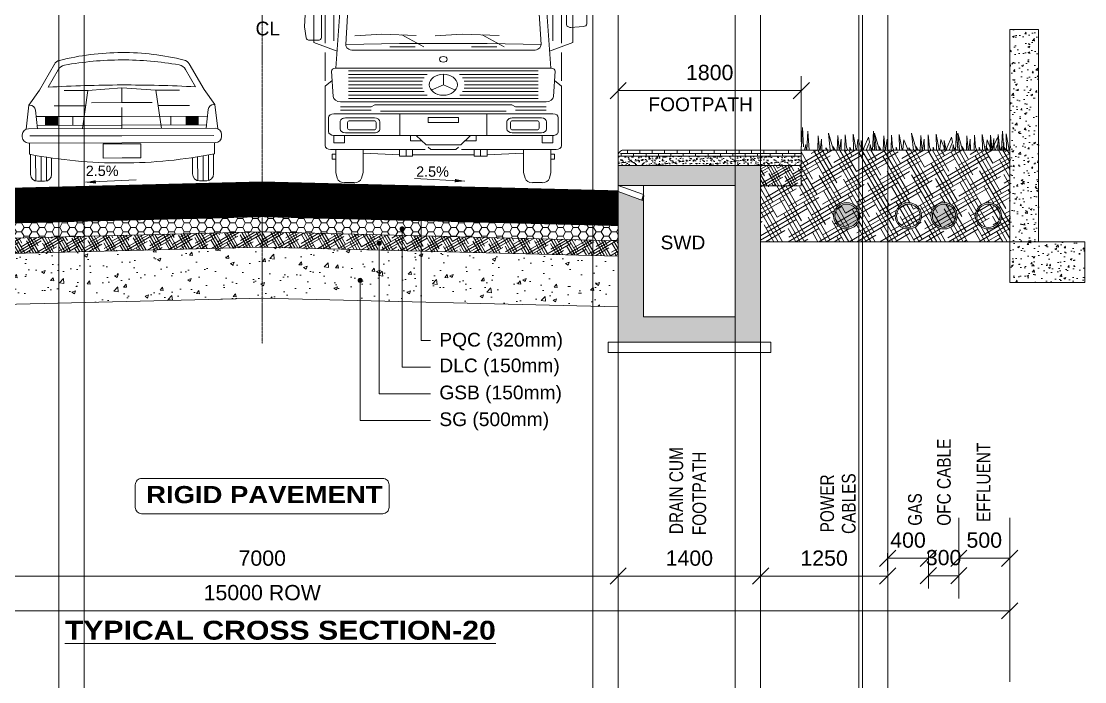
# Model space of a CAD drawing. Header units: inches. Extents: x 1863003 to 1881330, y 133141 to 515800.
# Drawn here: x 1870022 to 1880480, y 217072 to 223562 of the extents above; entities that cross this region are included whole.
import ezdxf

# ---------------------------------------------------------------- set-up
doc = ezdxf.new("R2010")
doc.units = ezdxf.units.IN
doc.header["$MEASUREMENT"] = 0
doc.linetypes.add('CENTERX2', pattern=[4, 2.5, -0.5, 0.5, -0.5])
doc.layers.get('0').update_dxf_attribs({"color": 4, "linetype": 'ELEC_LINE', "lineweight": 13})
doc.layers.get('Defpoints').update_dxf_attribs({"lineweight": 13})
for name, color, linetype, lineweight in [('DIM', 7, 'Continuous', 13), ('DIMEN', 7, 'Continuous', 13), ('HATCH', 252, 'Continuous', 13)]:
    doc.layers.add(name, color=color, linetype=linetype, lineweight=lineweight)
doc.styles.add('AB', font='ariblk.ttf')
doc.styles.add('ARIAL', font='arial.ttf')
doc.styles.get("Standard").update_dxf_attribs({"font": 'romans.shx'})
doc.linetypes.add('ELEC_LINE', pattern='A,12.7,-5.08,["EL",Standard,S=2.54,R=0,X=-2.54,Y=-1.27],-5.08', length=22.86)
doc.dimstyles.get("Standard").update_dxf_attribs({"dimtxt": 180, "dimasz": 160, "dimexe": 50, "dimexo": 50, "dimgap": 100, "dimtad": 1, "dimdec": 0, "dimzin": 0, "dimdsep": 46, "dimtxsty": 'ARIAL', "dimcen": 0.09, "dimclrd": 256, "dimclre": 256, "dimclrt": 256, "dimadec": 0, "dimazin": 0, "dimtm": 1e-09, "dimtfac": 1, "dimtdec": 0, "dimtofl": 0, "dimtmove": 0, "dimatfit": 3, "dimfxl": 0, "dimtolj": 1, "dimtzin": 0, "dimlwd": 9, "dimlwe": -1, "dimarcsym": 0})
pattern_1 = [(50, (0, -290283.98), (358.63009, -31.376067), [37.5, -412.5]), (355, (0, -290283.98), (-69.37567, 376.09607), [30, -330]), (100.451444, (29.9, -290286.6), (289.254423, 344.719995), [31.870096, -350.571056]), (46.1842, (0, -290183.98), (533.62067, -82.75964), [56.25, -618.75]), (96.635635, (44.47, -290190.9), (467.33097, 487.0593), [47.80517, -525.85688]), (351.184164, (0, -290184), (467.33097, 487.0593), [45, -495]), (21, (50, -290208.98), (298.453526, -201.309445), [37.5, -412.5]), (326, (50, -290208.98), (121.657666, 362.57502), [30, -330]), (71.451445, (74.87, -290225.75), (420.11119, 161.265576), [31.870095, -350.571056]), (37.5, (0, -290283.98), (6.079928, 166.446927), [0, -326, 0, -335, 0, -331.25]), (7.5, (0, -290283.98), (131.534769, 197.205856), [0, -191, 0, -318.5, 0, -126.25]), (327.5, (-111.5, -290283.98), (266.911218, -11.277436), [0, -125, 0, -390, 0, -517.5]), (317.5, (-161.5, -290283.98), (291.593085, 50.05249), [0, -162.5, 0, -259, 0, -367.5])]
pattern_2 = [(30, (0, -290283.978), (74.10254038, 71.6506351), [400, -200]), (120, (0, -290283.978), (28.3493649, -99.10254038), [400, -200])]
pattern_3 = [(0, (0, -290283.978), (75, 43.3012702), [50, -100]), (120, (0, -290283.978), (-75, 43.3012702), [50, -100]), (60, (0, -290283.978), (2e-14, 86.6025404), [-100, 50])]
pattern_4 = [(45, (0, -290283.9777), (-0.8838834765, 0.8838834765), [])]

# ---------------------------------------------------------------- blocks, each defined once
blk = doc.blocks.new('ca')
at = {"color": 8}
for p, q in [((-28.87, 25.62), (-23.64, 34.63)), ((28.87, 25.62), (23.64, 34.63)), ((-25.85, 26.63), (-22.36, 32.7)), ((25.85, 26.63), (22.36, 32.7)), ((0, 26.33), (-11.87, 25.46)), ((0, 26.33), (11.87, 25.46)), ((0, 21.14), (0, 26.33)), ((-32.64, 20.39), (-28.87, 25.62)), ((-11.87, 25.46), (-20.19, 25.46)), ((-11.87, 25.46), (-13.81, 12.06)), ((11.87, 25.46), (13.81, 12.06)), ((11.87, 25.46), (20.19, 25.46)), ((32.64, 20.39), (28.87, 25.62)), ((-33.58, 11.92), (-32.64, 20.39)), ((-32.64, 20.39), (-32.28, 20.39)), ((-12.64, 20.11), (-23.75, 20.11)), ((0, 21.14), (-10.62, 21.14)), ((0, 21.14), (10.62, 21.14)), ((0, 19.41), (0, 12.06)), ((12.64, 20.11), (23.75, 20.11)), ((32.64, 20.39), (32.28, 20.39)), ((33.58, 11.92), (32.64, 20.39)), ((-30.3, 18.62), (-29.57, 12.06)), ((-30.05, 16.33), (0, 16.33)), ((-26.76, 13.26), (-26.76, 16.33)), ((-22.56, 13.26), (-22.56, 16.33)), ((-17.19, 13.26), (-17.19, 16.33)), ((30.05, 16.33), (0, 16.33)), ((17.19, 13.26), (17.19, 16.33)), ((22.56, 13.26), (22.56, 16.33)), ((26.76, 13.26), (26.76, 16.33)), ((30.3, 18.62), (29.57, 12.06)), ((-32.79, 12.06), (0, 12.06)), ((-29.71, 13.26), (0, 13.26)), ((29.71, 13.26), (0, 13.26)), ((32.79, 12.06), (0, 12.06)), ((-34.95, 9.21), (-34.95, 9.91)), ((-32.26, 9.56), (0, 9.56)), ((32.26, 9.56), (0, 9.56)), ((34.95, 9.21), (34.95, 9.91)), ((-32.79, 7.05), (0, 7.05)), ((-32.41, 7.05), (-32.41, 3.13)), ((-6.6, 1.76), (-6.6, 6.69)), ((-6.6, 6.69), (0, 6.69)), ((32.79, 7.05), (0, 7.05)), ((6.6, 6.69), (0, 6.69)), ((6.6, 1.76), (6.6, 6.69)), ((32.41, 7.05), (32.41, 3.13)), ((-32.09, -3.91), (-32.09, 3.06)), ((-30.28, -6.26), (-30.28, 2.73)), ((-28.4, -6.35), (-28.4, 2.4)), ((-26.52, -6.26), (-26.52, 2.09)), ((-24.71, 1.81), (-24.71, -3.91)), ((0, 1.76), (-6.6, 1.76)), ((0, 1.76), (6.6, 1.76)), ((24.71, 1.81), (24.71, -3.91)), ((26.52, -6.26), (26.52, 2.09)), ((28.4, -6.35), (28.4, 2.4)), ((30.28, -6.26), (30.28, 2.73)), ((32.09, -3.91), (32.09, 3.06)), ((-27.15, -6.35), (-29.66, -6.35)), ((27.15, -6.35), (29.66, -6.35))]:
    blk.add_line(p, q, dxfattribs=at)
for centre, radius, start, end in [((0, -51.16), 89.85, 90, 104.0557), ((0, -51.16), 89.85, 75.9443, 90), ((-21.11, 33.15), 2.93, 104.0557, 149.858), ((-19.5, 31.06), 3.3, 100.1965, 150.1888), ((0, -77.34), 113.45, 90, 100.1965), ((0, -77.34), 113.45, 79.8035, 90), ((19.5, 31.06), 3.3, 29.8112, 79.8035), ((21.11, 33.15), 2.93, 30.142, 75.9443), ((0, -444.78), 472.11, 90, 93.1382), ((0, -444.78), 472.11, 86.8618, 90), ((-32.28, 18.4), 1.99, 6.3627, 90), ((32.28, 18.4), 1.99, 90, 173.6373), ((-32.79, 9.91), 2.16, 90, 180), ((32.79, 9.91), 2.16, 0, 90), ((-32.79, 9.21), 2.16, 180, 270), ((32.79, 9.21), 2.16, 270, 0), ((0, 169.59), 169.59, 258.9833, 270), ((0, 169.59), 169.59, 270, 281.0167), ((-29.66, -3.91), 2.44, 180, 270), ((-27.15, -3.91), 2.44, 270, 0), ((27.15, -3.91), 2.44, 180, 270), ((29.66, -3.91), 2.44, 270, 0)]:
    blk.add_arc(centre, radius, start, end, dxfattribs=at)
for points in [[(-22.56, 13.26), (-22.56, 16.33), (-26.76, 13.26), (-26.76, 16.33)], [(22.56, 13.26), (22.56, 16.33), (26.76, 13.26), (26.76, 16.33)]]:
    blk.add_solid(points, dxfattribs=at)
blk = doc.blocks.new('_Oblique')
at = {"color": 0, "linetype": 'ByBlock', "lineweight": -2}
blk.add_line((-0.5, -0.5), (0.5, 0.5), dxfattribs=at)
blk = doc.blocks.new('*D215')
at = {"layer": 'Defpoints', "color": 0, "ltscale": 0.02}
for p in [(1878942, 218114), (1878942, 217937), (1879242, 217937)]:
    blk.add_point(p, dxfattribs=at)
at = {"layer": 'DIMEN', "ltscale": 0.02}
for p, q in [((1878942, 217987), (1878942, 218164)), ((1879242, 217987), (1879242, 218164))]:
    blk.add_line(p, q, dxfattribs=at)
at = {"layer": 'DIMEN', "lineweight": 9, "ltscale": 0.02}
blk.add_line((1879242, 218114), (1878942, 218114), dxfattribs=at)
at = {"layer": 'DIMEN', "lineweight": 9, "ltscale": 0.02, "xscale": 160, "yscale": 160, "zscale": 160, "rotation": 180}
blk.add_blockref('_Oblique', (1878942, 218114), dxfattribs=at)
at = {"layer": 'DIMEN', "lineweight": 9, "ltscale": 0.02, "xscale": 160, "yscale": 160, "zscale": 160}
blk.add_blockref('_Oblique', (1879242, 218114), dxfattribs=at)
at = {"layer": 'DIMEN', "ltscale": 0.02, "insert": (1879092, 218291), "char_height": 150, "attachment_point": 5, "style": 'ARIAL'}
blk.add_mtext('\\A1;300', dxfattribs=at)
blk = doc.blocks.new('*D216')
at = {"layer": 'Defpoints', "color": 0, "ltscale": 0.02}
for p in [(1875892, 218110), (1875892, 218110), (1877292, 218110)]:
    blk.add_point(p, dxfattribs=at)
at = {"layer": 'DIMEN', "lineweight": 9, "ltscale": 0.02}
blk.add_line((1877292, 218110), (1875892, 218110), dxfattribs=at)
at = {"layer": 'DIMEN', "lineweight": 9, "ltscale": 0.02, "xscale": 160, "yscale": 160, "zscale": 160, "rotation": 180}
blk.add_blockref('_Oblique', (1875892, 218110), dxfattribs=at)
at = {"layer": 'DIMEN', "lineweight": 9, "ltscale": 0.02, "xscale": 160, "yscale": 160, "zscale": 160}
blk.add_blockref('_Oblique', (1877292, 218110), dxfattribs=at)
at = {"layer": 'DIMEN', "ltscale": 0.02, "insert": (1876592, 218286), "char_height": 150, "attachment_point": 5, "style": 'ARIAL'}
blk.add_mtext('\\A1;1400', dxfattribs=at)
blk = doc.blocks.new('*D217')
at = {"layer": 'Defpoints', "color": 0, "ltscale": 0.02}
for p in [(1868892, 218110), (1868892, 218110), (1875892, 218110)]:
    blk.add_point(p, dxfattribs=at)
at = {"layer": 'DIMEN', "lineweight": 9, "ltscale": 0.02}
blk.add_line((1875892, 218110), (1868892, 218110), dxfattribs=at)
at = {"layer": 'DIMEN', "lineweight": 9, "ltscale": 0.02, "xscale": 160, "yscale": 160, "zscale": 160, "rotation": 180}
blk.add_blockref('_Oblique', (1868892, 218110), dxfattribs=at)
at = {"layer": 'DIMEN', "lineweight": 9, "ltscale": 0.02, "xscale": 160, "yscale": 160, "zscale": 160}
blk.add_blockref('_Oblique', (1875892, 218110), dxfattribs=at)
at = {"layer": 'DIMEN', "ltscale": 0.02, "insert": (1872392, 218286), "char_height": 150, "attachment_point": 5, "style": 'ARIAL'}
blk.add_mtext('\\A1;7000', dxfattribs=at)
blk = doc.blocks.new('*D219')
at = {"layer": 'Defpoints', "color": 0, "ltscale": 0.02}
for p in [(1879742, 217769), (1864742, 217592), (1879742, 217592)]:
    blk.add_point(p, dxfattribs=at)
at = {"layer": 'DIMEN', "ltscale": 0.02}
for p, q in [((1864742, 217642), (1864742, 217819)), ((1879742, 217642), (1879742, 217819))]:
    blk.add_line(p, q, dxfattribs=at)
at = {"layer": 'DIMEN', "lineweight": 9, "ltscale": 0.02}
blk.add_line((1864742, 217769), (1879742, 217769), dxfattribs=at)
at = {"layer": 'DIMEN', "lineweight": 9, "ltscale": 0.02, "xscale": 160, "yscale": 160, "zscale": 160, "rotation": 180}
blk.add_blockref('_Oblique', (1864742, 217769), dxfattribs=at)
at = {"layer": 'DIMEN', "lineweight": 9, "ltscale": 0.02, "xscale": 160, "yscale": 160, "zscale": 160}
blk.add_blockref('_Oblique', (1879742, 217769), dxfattribs=at)
at = {"layer": 'DIMEN', "ltscale": 0.02, "insert": (1872392, 217947), "char_height": 150, "attachment_point": 5, "style": 'ARIAL'}
blk.add_mtext('\\A1;15000 ROW', dxfattribs=at)
blk = doc.blocks.new('A$C9c4fc737')
at = {"color": 8, "linetype": 'Continuous'}
for p, q in [((10.81, 147.25), (134.61, 147.25)), ((10.81, 147.25), (10.81, 101.32)), ((134.61, 147.25), (134.61, 101.32)), ((10.81, 144.51), (134.61, 144.51)), ((15.3, 144.51), (15.3, 101.32)), ((130.12, 144.51), (130.12, 101.32)), ((49.37, 111.54), (50.8, 113.23)), ((96.05, 111.54), (49.37, 111.54)), ((49.37, 109.85), (49.37, 111.54)), ((50.8, 113.23), (94.62, 113.23)), ((94.62, 113.23), (96.05, 111.54)), ((96.05, 109.85), (96.05, 111.54)), ((25.8, 109.39), (27.36, 109.83)), ((34.43, 110.74), (27.36, 109.83)), ((34.43, 106.31), (27.36, 105.4)), ((34.43, 110.74), (49.37, 111.31)), ((34.43, 106.31), (62.34, 107.37)), ((49.37, 109.85), (96.05, 109.85)), ((62.34, 107.37), (83.08, 107.37)), ((110.99, 106.31), (83.08, 107.37)), ((110.99, 110.74), (96.05, 111.31)), ((110.99, 110.74), (118.06, 109.83)), ((110.99, 106.31), (118.06, 105.4)), ((119.62, 109.39), (118.06, 109.83)), ((16.44, 59.91), (19.43, 102.86)), ((24.28, 104.53), (27.36, 105.4)), ((26.84, 100.94), (51.62, 101.91)), ((51.62, 101.91), (93.8, 101.91)), ((118.58, 100.94), (93.8, 101.91)), ((121.14, 104.53), (118.06, 105.4)), ((128.98, 59.91), (125.99, 102.86)), ((1.26, 93.72), (1.26, 96.29)), ((6.95, 97.77), (3.23, 97.77)), ((7.94, 99.79), (4.91, 98.57)), ((4.91, 98.57), (4.91, 73.4)), ((13.61, 99.79), (7.94, 99.79)), ((8.92, 93.72), (8.92, 96.29)), ((10.81, 97.14), (10.81, 73.11)), ((15.22, 98.75), (13.61, 99.79)), ((19.14, 98.75), (15.22, 98.75)), ((15.3, 97.14), (15.3, 74.19)), ((21.52, 72.39), (23.11, 98.13)), ((123.9, 72.39), (122.31, 98.13)), ((126.28, 98.75), (130.2, 98.75)), ((130.12, 97.14), (130.12, 74.19)), ((130.2, 98.75), (131.81, 99.79)), ((131.81, 99.79), (137.47, 99.79)), ((134.61, 97.14), (134.61, 73.11)), ((137.3, 96.27), (137.3, 82.8)), ((137.47, 99.79), (140.51, 98.57)), ((139.33, 97.75), (146.14, 97.59)), ((140.51, 98.57), (140.51, 73.4)), ((147.86, 83.19), (148.05, 96.09)), ((6.89, 89.49), (2.28, 89.54)), ((3.23, 92.24), (6.95, 92.24)), ((0.28, 88.12), (0, 81.69)), ((8.82, 88.01), (8.82, 76.04)), ((0.75, 75.9), (0, 81.69)), ((139.43, 81.33), (146.05, 81.73)), ((6.86, 74.57), (2.71, 74.57)), ((4.91, 73.4), (17.06, 68.86)), ((21.52, 72.39), (49.8, 72.94)), ((40.46, 77.69), (26.35, 76.89)), ((58.43, 77.1), (40.46, 77.69)), ((49.8, 72.94), (95.62, 72.94)), ((62.54, 71.12), (51.02, 77.34)), ((82.52, 77.69), (68.41, 76.89)), ((102.04, 77.05), (82.52, 77.69)), ((104.6, 71.12), (93.07, 77.34)), ((123.9, 72.39), (95.62, 72.94)), ((140.51, 73.4), (128.36, 68.86)), ((10.81, 53.4), (10.81, 68.16)), ((84.58, 69.3), (25.46, 69.3)), ((44.75, 71.12), (57.89, 71.12)), ((60.84, 69.3), (119.96, 69.3)), ((100.67, 71.12), (87.53, 71.12)), ((134.61, 53.4), (134.61, 68.16)), ((14.13, 58.37), (14.94, 45.14)), ((16.09, 59.91), (129.33, 59.91)), ((23.02, 58.5), (122.4, 58.5)), ((23.02, 56.7), (64.22, 56.7)), ((72.71, 51.27), (72.71, 56.78)), ((122.4, 56.7), (81.2, 56.7)), ((131.29, 58.37), (130.48, 45.14)), ((14.42, 53.54), (10.81, 50.56)), ((10.81, 19.41), (10.81, 50.56)), ((23.02, 54.9), (62.65, 54.9)), ((23.02, 53.1), (61.82, 53.1)), ((23.02, 51.3), (61.55, 51.3)), ((72.71, 51.27), (66.34, 48.51)), ((72.71, 51.27), (79.07, 48.51)), ((122.4, 54.9), (82.76, 54.9)), ((122.4, 53.1), (83.6, 53.1)), ((122.4, 51.3), (83.87, 51.3)), ((131, 53.54), (134.61, 50.56)), ((134.61, 19.41), (134.61, 50.56)), ((23.02, 49.5), (61.8, 49.5)), ((23.02, 47.7), (62.62, 47.7)), ((23.02, 45.9), (64.15, 45.9)), ((122.4, 45.9), (81.27, 45.9)), ((122.4, 47.7), (82.8, 47.7)), ((122.4, 49.5), (83.62, 49.5)), ((34.85, 39.77), (18.76, 39.77)), ((126.55, 42.33), (18.87, 42.33)), ((23.02, 44.1), (122.4, 44.1)), ((36.74, 40.77), (34.85, 39.77)), ((36.74, 40.77), (108.68, 40.77)), ((108.68, 40.77), (110.57, 39.77)), ((110.57, 39.77), (126.66, 39.77)), ((12.51, 26.79), (12.51, 34.02)), ((130.15, 36.08), (15.27, 36.08)), ((34.85, 37.93), (18.76, 37.93)), ((21.36, 33.89), (36.69, 33.89)), ((39.79, 37.5), (105.63, 37.5)), ((49.99, 36.08), (49.99, 24.73)), ((64.75, 34.1), (64.75, 31.54)), ((64.75, 34.1), (80.67, 34.1)), ((80.67, 34.1), (80.67, 31.54)), ((95.43, 36.08), (95.43, 24.73)), ((124.06, 33.89), (108.73, 33.89)), ((110.57, 37.93), (126.66, 37.93)), ((132.91, 26.79), (132.91, 34.02)), ((18.61, 28.18), (18.61, 31.83)), ((22.54, 31.53), (22.54, 28.48)), ((23.73, 32.42), (36.29, 32.42)), ((37.48, 31.53), (37.48, 28.48)), ((39.44, 31.83), (39.44, 28.18)), ((64.75, 31.54), (80.67, 31.54)), ((105.98, 31.83), (105.98, 28.18)), ((107.94, 31.53), (107.94, 28.48)), ((121.69, 32.42), (109.13, 32.42)), ((122.87, 31.53), (122.87, 28.48)), ((126.81, 28.18), (126.81, 31.83)), ((130.15, 24.73), (15.27, 24.73)), ((15.27, 24.73), (15.27, 20.89)), ((20.84, 20.89), (20.84, 24.73)), ((36.69, 26.11), (21.36, 26.11)), ((36.29, 27.59), (23.73, 27.59)), ((55.48, 24.73), (55.48, 21.89)), ((58.51, 24.73), (63.62, 19.76)), ((86.91, 24.73), (81.8, 19.76)), ((89.94, 24.73), (89.94, 21.89)), ((108.73, 26.11), (124.06, 26.11)), ((109.13, 27.59), (121.69, 27.59)), ((124.58, 20.89), (124.58, 24.73)), ((130.15, 24.73), (130.15, 20.89)), ((63.24, 17.35), (13.57, 17.35)), ((15.27, 20.89), (20.84, 20.89)), ((16.3, 17.35), (16.3, 5.28)), ((30.68, 17.35), (30.68, 5.28)), ((49.8, 17.35), (49.8, 13.94)), ((53.21, 13.94), (53.21, 17.35)), ((55.48, 21.89), (61.43, 21.89)), ((56.61, 13.94), (56.61, 17.35)), ((63.62, 19.76), (81.8, 19.76)), ((66.1, 17.35), (64.8, 18.61)), ((79.32, 17.35), (66.1, 17.35)), ((79.32, 17.35), (80.62, 18.61)), ((82.18, 17.35), (131.85, 17.35)), ((89.94, 21.89), (83.99, 21.89)), ((88.81, 13.94), (88.81, 17.35)), ((92.21, 13.94), (92.21, 17.35)), ((95.62, 17.35), (95.62, 13.94)), ((114.74, 17.35), (114.74, 5.28)), ((130.15, 20.89), (124.58, 20.89)), ((129.12, 17.35), (129.12, 5.28)), ((14.52, 12.33), (14.52, 14.95)), ((14.52, 14.95), (16.3, 14.95)), ((16.3, 12.33), (14.52, 12.33)), ((49.8, 14.65), (30.87, 15.36)), ((49.8, 13.94), (56.61, 13.94)), ((56.61, 14.65), (88.81, 14.65)), ((95.62, 13.94), (88.81, 13.94)), ((95.62, 14.65), (114.55, 15.36)), ((130.9, 14.95), (129.12, 14.95)), ((129.12, 12.33), (130.9, 12.33)), ((130.9, 12.33), (130.9, 14.95)), ((17.14, 2.34), (16.3, 5.28)), ((25.99, 0), (20.99, 0)), ((29.84, 2.34), (30.68, 5.28)), ((115.58, 2.34), (114.74, 5.28)), ((119.43, 0), (124.43, 0)), ((128.28, 2.34), (129.12, 5.28))]:
    blk.add_line(p, q, dxfattribs=at)
for centre, major_axis, start_param, end_param in [((29.26, 102.48), (9.84, 0), 1.929567, 3.089386), ((116.16, 102.48), (-9.84, 0), 3.193799, 4.353618), ((27.05, 99), (7.87, 0), 1.929567, 3.089386), ((27.04, 97.99), (-3.94, 0), -1.51867, -0.04621), ((118.38, 97.99), (3.94, 0), 0.04621, 1.51867), ((118.37, 99), (7.87, 0), 0.052207, 1.212026), ((3.23, 96.29), (1.97, 0), 1.570796, 3.141593), ((6.95, 96.29), (1.97, 0), 0, 1.570796), ((139.27, 96.27), (1.97, 0), 1.538549, 3.141593), ((146.08, 96.11), (1.97, 0), -0.010752, 1.538549), ((2.25, 88.07), (-1.97, 0), 4.697006, 6.25023), ((3.23, 93.72), (-1.97, 0), 0, 1.570796), ((6.86, 88.01), (1.97, 0), 0, 1.555413), ((6.95, 93.72), (-1.97, 0), 1.570796, 3.141593), ((139.27, 82.8), (-1.97, 0), 0, 1.650626), ((145.89, 83.2), (-1.97, 0), 1.650626, 3.13084), ((2.71, 76.04), (-1.97, 0), 0.096474, 1.570796), ((6.86, 76.04), (-1.97, 0), 1.570796, 3.141593), ((25.46, 72.26), (-3.94, 0), -0.04621, 1.570796), ((119.96, 72.26), (3.94, 0), 4.712389, 6.329395), ((72.71, 64.59), (-2, 0), 3.141593, 9.424778), ((16.09, 58.44), (-1.97, 0), -1.570796, 0.046121), ((129.33, 58.44), (1.97, 0), -0.046121, 1.570796), ((18.87, 45.28), (3.94, 0), 3.187714, 4.712389), ((126.55, 45.28), (-3.94, 0), 1.570796, 3.095472), ((15.27, 34.02), (-2.76, 0), -1.570796, 0), ((21.36, 31.83), (2.76, 0), 1.570796, 3.141593), ((36.69, 31.83), (2.76, 0), 0, 1.570796), ((108.73, 31.83), (2.76, 0), 1.570796, 3.141593), ((124.06, 31.83), (-2.76, 0), 3.141593, 4.712389), ((130.15, 34.02), (2.76, 0), 0, 1.570796), ((21.36, 28.18), (-2.76, 0), 0, 1.570796), ((23.73, 31.53), (-1.18, 0), -1.570796, 0), ((23.73, 28.48), (1.18, 0), 3.141593, 4.712389), ((36.29, 31.53), (1.18, 0), 0, 1.570796), ((36.29, 28.48), (-1.18, 0), 1.570796, 3.141593), ((36.69, 28.18), (-2.76, 0), 1.570796, 3.141593), ((108.73, 28.18), (-2.76, 0), 0, 1.570796), ((109.13, 31.53), (1.18, 0), 1.570796, 3.141593), ((109.13, 28.48), (1.18, 0), 3.141593, 4.712389), ((121.69, 31.53), (-1.18, 0), 3.141593, 4.712389), ((121.69, 28.48), (1.18, 0), 4.712389, 6.283185), ((124.06, 28.18), (2.76, 0), 4.712389, 6.283185), ((15.27, 26.79), (2.76, 0), 3.141593, 4.712389), ((130.15, 26.79), (-2.76, 0), 1.570796, 3.141593), ((13.57, 19.41), (-2.76, 0), 0, 1.570796), ((131.85, 19.41), (2.76, 0), 4.712389, 6.283185), ((20.99, 2.95), (-3.94, 0), 0.210626, 1.570796), ((25.99, 2.95), (3.94, 0), 4.712389, 6.072559), ((119.43, 2.95), (-3.94, 0), 0.210626, 1.570796), ((124.43, 2.95), (3.94, 0), 4.712389, 6.072559)]:
    blk.add_ellipse(centre, major_axis=major_axis, ratio=0.75, start_param=start_param, end_param=end_param, dxfattribs=at)
blk.add_ellipse((72.71, 51.27), major_axis=(7.35, 0), ratio=0.75, dxfattribs=at)
blk = doc.blocks.new('*D212')
at = {"layer": 'Defpoints', "color": 0, "ltscale": 0.02}
for p in [(1878542, 218286), (1878542, 218110), (1878942, 218110)]:
    blk.add_point(p, dxfattribs=at)
at = {"layer": 'DIMEN', "ltscale": 0.02}
for p, q in [((1878542, 218160), (1878542, 218336)), ((1878942, 218160), (1878942, 218336))]:
    blk.add_line(p, q, dxfattribs=at)
at = {"layer": 'DIMEN', "lineweight": 9, "ltscale": 0.02}
blk.add_line((1878942, 218286), (1878542, 218286), dxfattribs=at)
at = {"layer": 'DIMEN', "lineweight": 9, "ltscale": 0.02, "xscale": 160, "yscale": 160, "zscale": 160, "rotation": 180}
blk.add_blockref('_Oblique', (1878542, 218286), dxfattribs=at)
at = {"layer": 'DIMEN', "lineweight": 9, "ltscale": 0.02, "xscale": 160, "yscale": 160, "zscale": 160}
blk.add_blockref('_Oblique', (1878942, 218286), dxfattribs=at)
at = {"layer": 'DIMEN', "ltscale": 0.02, "insert": (1878742, 218463), "char_height": 150, "attachment_point": 5, "style": 'ARIAL'}
blk.add_mtext('\\A1;400', dxfattribs=at)
blk = doc.blocks.new('*D213')
at = {"layer": 'Defpoints', "color": 0, "ltscale": 0.02}
for p in [(1877292, 218110), (1877292, 218110), (1878542, 218110)]:
    blk.add_point(p, dxfattribs=at)
at = {"layer": 'DIMEN', "lineweight": 9, "ltscale": 0.02}
blk.add_line((1878542, 218110), (1877292, 218110), dxfattribs=at)
at = {"layer": 'DIMEN', "lineweight": 9, "ltscale": 0.02, "xscale": 160, "yscale": 160, "zscale": 160, "rotation": 180}
blk.add_blockref('_Oblique', (1877292, 218110), dxfattribs=at)
at = {"layer": 'DIMEN', "lineweight": 9, "ltscale": 0.02, "xscale": 160, "yscale": 160, "zscale": 160}
blk.add_blockref('_Oblique', (1878542, 218110), dxfattribs=at)
at = {"layer": 'DIMEN', "ltscale": 0.02, "insert": (1877917, 218286), "char_height": 150, "attachment_point": 5, "style": 'ARIAL'}
blk.add_mtext('\\A1;1250', dxfattribs=at)
blk = doc.blocks.new('*D220')
at = {"layer": 'Defpoints', "color": 0, "ltscale": 0.02}
for p in [(1879242, 218286), (1879242, 218110), (1879742, 218110)]:
    blk.add_point(p, dxfattribs=at)
at = {"layer": 'DIMEN', "ltscale": 0.02}
for p, q in [((1879242, 218160), (1879242, 218336)), ((1879742, 218160), (1879742, 218336))]:
    blk.add_line(p, q, dxfattribs=at)
at = {"layer": 'DIMEN', "lineweight": 9, "ltscale": 0.02}
blk.add_line((1879742, 218286), (1879242, 218286), dxfattribs=at)
at = {"layer": 'DIMEN', "lineweight": 9, "ltscale": 0.02, "xscale": 160, "yscale": 160, "zscale": 160, "rotation": 180}
blk.add_blockref('_Oblique', (1879242, 218286), dxfattribs=at)
at = {"layer": 'DIMEN', "lineweight": 9, "ltscale": 0.02, "xscale": 160, "yscale": 160, "zscale": 160}
blk.add_blockref('_Oblique', (1879742, 218286), dxfattribs=at)
at = {"layer": 'DIMEN', "ltscale": 0.02, "insert": (1879492, 218463), "char_height": 150, "attachment_point": 5, "style": 'ARIAL'}
blk.add_mtext('\\A1;500', dxfattribs=at)
blk = doc.blocks.new('*D314')
at = {"layer": 'Defpoints', "color": 0, "ltscale": 0.02}
for p in [(1875892, 222881), (1875892, 222781), (1877692, 222781)]:
    blk.add_point(p, dxfattribs=at)
at = {"layer": 'DIMEN', "ltscale": 0.02}
for p, q in [((1875892, 222831), (1875892, 222931)), ((1877692, 222831), (1877692, 222931))]:
    blk.add_line(p, q, dxfattribs=at)
at = {"layer": 'DIMEN', "lineweight": 9, "ltscale": 0.02}
blk.add_line((1877692, 222881), (1875892, 222881), dxfattribs=at)
at = {"layer": 'DIMEN', "lineweight": 9, "ltscale": 0.02, "xscale": 160, "yscale": 160, "zscale": 160, "rotation": 180}
blk.add_blockref('_Oblique', (1875892, 222881), dxfattribs=at)
at = {"layer": 'DIMEN', "lineweight": 9, "ltscale": 0.02, "xscale": 160, "yscale": 160, "zscale": 160}
blk.add_blockref('_Oblique', (1877692, 222881), dxfattribs=at)
at = {"layer": 'DIMEN', "ltscale": 0.02, "insert": (1876792, 223058), "char_height": 150, "attachment_point": 5, "style": 'ARIAL'}
blk.add_mtext('\\A1;1800', dxfattribs=at)

msp = doc.modelspace()

# ---------------------------------------------------------------- hatches: boundary and pattern name
at = {"layer": 'DIM', "linetype": 'Continuous'}
h = msp.add_hatch(dxfattribs=at)
h.set_pattern_fill('AR-CONC')
h.set_pattern_definition([(50, (250, -290133.98), (182.184669, -15.939086), [19.05, -209.55]), (355, (250, -290133.98), (-35.243421, 191.056845), [15.24, -167.640584]), (100.451445, (265.18, -290135.3), (146.941247, 175.117752), [16.190009, -178.090245]), (46.1842, (250, -290083.18), (271.07904, -42.042328), [28.575, -314.325]), (96.635558, (272.6, -290086.68), (237.404134, 247.426125), [24.285023, -267.13561]), (351.184151, (250, -290083.18), (237.404134, 247.426125), [22.859967, -251.45973]), (21, (275.4, -290095.88), (151.614391, -102.265198), [19.05, -209.55]), (326, (275.4, -290095.88), (61.802028, 184.187966), [15.24, -167.64]), (71.451445, (288.03, -290104.4), (213.41642, 81.922769), [16.190009, -178.089938]), (37.5, (250, -290133.98), (3.0886033, 84.5550389), [0, -165.608, 0, -170.18, 0, -168.275]), (7.5, (250, -290133.98), (66.8196625, 100.180575), [0, -97.028, 0, -161.798, 0, -64.135]), (327.5, (193.36, -290133.98), (135.5905952, -5.728744), [0, -63.5, 0, -198.12, 0, -262.89]), (317.5, (167.96, -290133.98), (148.1291814, 25.426491), [0, -82.55, 0, -131.572, 0, -186.69])])
h.paths.add_polyline_path([(1880026.8, 223480.2), (1879742.3, 223480.2), (1879742.3, 222351.4), (1879748.8, 222421.7), (1879742.3, 222199.7), (1879742.3, 221396.2), (1880026.8, 221396.2)])
h.paths.add_polyline_path([(1880479.8, 221396.2), (1879742.3, 221396.2), (1879742.3, 220993.8), (1880479.8, 220993.8)])
h = msp.add_hatch(dxfattribs=at)
h.set_pattern_fill('AR-BRSTD', scale=0.6)
h.set_pattern_definition([(0, (0, -290026.367), (0, 40.64508), []), (90, (0, -290026.37), (-60.96, 40.64508), [40.64508, -40.64508])])
h.paths.add_polyline_path([(1875892.3, 222235.3), (1875942.3, 222295.3), (1877692.3, 222295.3), (1877692.3, 222235.3)])
h = msp.add_hatch(dxfattribs=at)
h.set_pattern_fill('AR-SAND')
h.set_pattern_definition([(37.5, (0, -290026.367), (-1.6000313, 48.9413237), [0, -38.608, 0, -43.18, 0, -41.275]), (7.5, (0, -290026.37), (44.9523283, 71.68251), [0, -20.828, 0, -34.798, 0, -13.335]), (327.5, (-31.24, -290026.367), (79.099237, 0.1437185), [0, -12.7, 0, -45.72, 0, -59.69]), (317.5, (-31.24, -290026.37), (76.3556452, 22.2929323), [0, -6.35, 0, -29.972, 0, -34.29])])
h.paths.add_polyline_path([(1875892.3, 222145.3), (1875892.3, 222235.3), (1877692.3, 222235.3), (1877692.3, 222145.3)])
at = {"layer": 'DIM', "linetype": 'Continuous', "ltscale": 0.02}
h = msp.add_hatch(dxfattribs=at)
h.set_pattern_fill('HOUND', color=31, scale=600, angle=30, style=0)
h.set_pattern_definition([(30, (0, 1287.183), (111.1538106, 107.47595264), [600, -300]), (120, (0, 1287.183), (42.52404736, -148.6538106), [600, -300])])
h.paths.add_polyline_path([(1879742.3, 222295.3), (1879571.6, 222295.3), (1879571.1, 222293.2), (1879570.6, 222295.3), (1879118, 222295.3), (1879117.8, 222294.5), (1879117.6, 222295.3), (1878301.2, 222295.3), (1878301, 222294.5), (1878300.8, 222295.3), (1877692.3, 222295.3), (1877692.3, 222152.9), (1877692.3, 221953.9, -0.4142136), (1877682.3, 221943.9), (1877292.3, 221943.9), (1877292.3, 221396.2), (1879742.3, 221396.2)])
h.paths.add_polyline_path([(1878874.5, 221650.6, -1), (1878616, 221650.6, -1)], flags=16)
h.paths.add_polyline_path([(1878860.5, 221650.6, -1), (1878630, 221650.6, -1)], flags=0)
h.paths.add_polyline_path([(1878268.6, 221650.6, -1), (1878010.1, 221650.6, -1)], flags=16)
h.paths.add_polyline_path([(1878254.5, 221650.6, -1), (1878024.1, 221650.6, -1)], flags=0)
h.paths.add_polyline_path([(1879225.8, 221650.6, -1), (1878967.4, 221650.6, -1)], flags=16)
h.paths.add_polyline_path([(1879211.8, 221650.6, -1), (1878981.4, 221650.6, -1)], flags=0)
h.paths.add_polyline_path([(1879662.2, 221650.6, -1), (1879403.8, 221650.6, -1)], flags=16)
h.paths.add_polyline_path([(1879648.2, 221650.6, -1), (1879417.8, 221650.6, -1)], flags=0)
at = {"layer": 'DIM', "linetype": 'Continuous'}
h = msp.add_hatch(dxfattribs=at)
h.set_pattern_fill('AR-CONC', scale=10)
h.set_pattern_definition([(50, (0, 83931.67), (71.7260183, -6.2752135), [7.5, -82.5]), (355, (0, 83931.67), (-13.8751334, 75.2192134), [6, -66]), (100.4514445, (5.98, 83931.15), (57.8508847, 68.943999), [6.3740192, -70.1142112]), (46.1842, (0, 83951.67), (106.724133, -16.551928), [11.25, -123.75]), (96.6356355, (8.89, 83950.29), (93.4661946, 97.41186), [9.561034, -105.171376]), (351.184164, (0, 83951.67), (93.4661945, 97.41186), [9, -99]), (21, (10, 83946.67), (59.6907052, -40.261889), [7.5, -82.5]), (326, (10, 83946.67), (24.3315332, 72.5150045), [6, -66]), (71.4514447, (14.974, 83943.315), (84.0222377, 32.2531153), [6.374019, -70.1142112]), (37.5, (0, 83931.67), (1.21598553, 33.2893854), [0, -65.2, 0, -67, 0, -66.25]), (7.5, (0, 83931.67), (26.30695374, 39.4411712), [0, -38.2, 0, -63.7, 0, -25.25]), (327.5, (-22.3, 83931.67), (53.3822436, -2.25548717), [0, -25, 0, -78, 0, -103.5]), (317.5, (-32.3, 83931.67), (58.3186169, 10.0104982), [0, -32.5, 0, -51.8, 0, -73.5])])
h.paths.add_polyline_path([(1877042.3, 221947.7), (1877042.3, 220658.1), (1876142.3, 220658.1), (1876142.3, 221799.4), (1875892.3, 221887.7), (1875892.3, 220408.1), (1877292.3, 220408.1), (1877292.3, 222145.3), (1875892.3, 222145.3), (1875892.3, 221947.7)])
at = {"layer": 'DIM', "linetype": 'Continuous', "ltscale": 0.02}
h = msp.add_hatch(dxfattribs=at)
h.set_pattern_fill('HOUND', color=130, scale=400, angle=30, style=0)
h.set_pattern_definition([(30, (0, -290026.367), (74.10254038, 71.6506351), [400, -200]), (120, (0, -290026.367), (28.3493649, -99.10254038), [400, -200])])
h.paths.add_polyline_path([(1877292.3, 221945.3), (1877292.3, 222145.3), (1877692.3, 222145.3), (1877692.3, 222116.4), (1877692.3, 221945.3)])
at = {"layer": 'DIM', "linetype": 'Continuous'}
h = msp.add_hatch(color=7, dxfattribs=at)
h.dxf.hatch_style = 1
h.paths.add_polyline_path([(1878024.1, 221650.6, 1), (1878254.5, 221650.6, 1)])
h = msp.add_hatch(color=7, dxfattribs=at)
h.dxf.hatch_style = 1
h.paths.add_polyline_path([(1878981.4, 221650.6, 1), (1879211.8, 221650.6, 1)])
at = {"layer": 'DIM', "linetype": 'Continuous', "ltscale": 0.02}
h = msp.add_hatch(dxfattribs=at)
h.set_pattern_fill('HONEY', color=31, scale=400, style=0)
h.set_pattern_definition(pattern_3)
h.paths.add_polyline_path([(1868892.3, 221555.2), (1872392.3, 221642.7), (1872392.3, 221492.7), (1868892.3, 221405.1)])
h = msp.add_hatch(dxfattribs=at)
h.set_pattern_fill('HONEY', color=31, scale=400, style=0)
h.set_pattern_definition(pattern_3)
h.paths.add_polyline_path([(1872392.3, 221642.7), (1872392.3, 221492.7), (1875892.3, 221405.1), (1875892.3, 221555.2)])
h = msp.add_hatch(dxfattribs=at)
h.set_pattern_fill('HOUND', color=130, scale=400, angle=30, style=0)
h.set_pattern_definition(pattern_2)
h.paths.add_polyline_path([(1868892.3, 221405.1), (1872392.3, 221492.7), (1872392.3, 221342.6), (1868892.3, 221255.1)])
h = msp.add_hatch(dxfattribs=at)
h.set_pattern_fill('HOUND', color=130, scale=400, angle=30, style=0)
h.set_pattern_definition(pattern_2)
h.paths.add_polyline_path([(1872392.3, 221492.7), (1872392.3, 221342.6), (1875892.3, 221255.1), (1875892.3, 221405.1)])
h = msp.add_hatch(dxfattribs=at)
h.set_pattern_fill('AR-CONC', scale=50, style=0)
h.set_pattern_definition(pattern_1)
h.paths.add_polyline_path([(1868892.3, 221255.1), (1872392.3, 221342.6), (1872392.3, 220842.4), (1868892.3, 220754.9)])
h = msp.add_hatch(dxfattribs=at)
h.set_pattern_fill('AR-CONC', scale=50, style=0)
h.set_pattern_definition(pattern_1)
h.paths.add_polyline_path([(1875892.3, 221255.1), (1872392.3, 221342.6), (1872392.3, 220842.4), (1875892.3, 220754.9)])
at = {"layer": 'HATCH', "linetype": 'Continuous', "ltscale": 0.02}
h = msp.add_hatch(dxfattribs=at)
h.set_pattern_fill('ANSI31', color=141, scale=10)
h.set_pattern_definition(pattern_4)
h.paths.add_polyline_path([(1868892.3, 221887.7), (1868892.3, 221895.3), (1872392.3, 221982.8), (1872392.3, 221642.7), (1868892.3, 221555.2)])
h = msp.add_hatch(dxfattribs=at)
h.set_pattern_fill('ANSI31', color=141, scale=10)
h.set_pattern_definition(pattern_4)
h.paths.add_polyline_path([(1875892.3, 221887.7), (1875892.3, 221895.3), (1872392.3, 221982.8), (1872392.3, 221642.7), (1875892.3, 221555.2)])

# ---------------------------------------------------------------- linework, layer by layer
at = {"color": 7, "linetype": 'Continuous', "ltscale": 0.02}
msp.add_line((1877292.3, 220408.1), (1877292.3, 222145.3), dxfattribs=at)
at = {"color": 8, "linetype": 'Continuous', "ltscale": 0.02}
for p in [(1870392.3, 502880.9), (1870642.3, 502880.9), (1875642.3, 502880.9), (1875642.3, 502880.9), (1875892.3, 502880.9), (1877042.3, 502880.9), (1877292.3, 500369.9), (1878259.2, 500590.1), (1878293.4, 500590.1), (1878542.3, 500369.9)]:
    msp.add_xline(p, (0, 1), dxfattribs=at)
at = {"color": 66, "linetype": 'Continuous', "lineweight": 9, "ltscale": 0.25, "flags": 128}
for points in [[(1877693.6, 222330), (1877706.1, 222517.4), (1877715.8, 222330)], [(1877768.9, 222295.3), (1877756.4, 222482.9), (1877746.8, 222295.3)], [(1877872.5, 222295.3), (1877859.3, 222436.9), (1877854.5, 222295.3)], [(1878008.4, 222295.3), (1877960.3, 222464.3), (1877977.8, 222295.3)], [(1878064, 222295.3), (1878050.8, 222438.2), (1878045.9, 222295.3)], [(1878148.9, 222295.3), (1878136.6, 222325.8), (1878124.9, 222445.4), (1878121.9, 222295.3)], [(1878231.5, 222295.3), (1878202.3, 222451.3), (1878205.3, 222295.3)], [(1878413.6, 222295.3), (1878401.1, 222482.9), (1878391.5, 222295.3)], [(1878461.3, 222295.3), (1878413.6, 222463.1), (1878431, 222295.3)], [(1878517.2, 222295.3), (1878504.1, 222436.9), (1878499.2, 222295.3)], [(1878601.7, 222295.3), (1878589.9, 222324.5), (1878578.2, 222444.2), (1878575.2, 222295.3)], [(1878684.6, 222295.3), (1878655.6, 222450), (1878658.6, 222295.3)], [(1878825.2, 222295.3), (1878777.1, 222464.3), (1878794.6, 222295.3)], [(1878880.8, 222295.3), (1878867.6, 222438.2), (1878862.7, 222295.3)], [(1878965.7, 222295.3), (1878953.4, 222325.8), (1878941.7, 222445.4), (1878938.7, 222295.3)], [(1879048.3, 222295.3), (1879019.1, 222451.3), (1879022.1, 222295.3)], [(1879230.4, 222295.3), (1879217.9, 222482.9), (1879208.3, 222295.3)], [(1879278.1, 222295.3), (1879230.4, 222463.1), (1879247.8, 222295.3)], [(1879334, 222295.3), (1879320.9, 222436.9), (1879316, 222295.3)], [(1879418.5, 222295.3), (1879406.7, 222324.5), (1879395, 222444.2), (1879392, 222295.3)], [(1879501.4, 222295.3), (1879472.4, 222450), (1879475.4, 222295.3)], [(1879568.3, 222295.3), (1879554.7, 222442.2), (1879549.6, 222295.3)], [(1879654.4, 222295.3), (1879640.5, 222329.7), (1879628.8, 222449.4), (1879625.7, 222295.3)], [(1879683.7, 222295.3), (1879671.2, 222481.7), (1879661.6, 222295.3)], [(1879736.1, 222295.3), (1879706.2, 222455.3), (1879709.3, 222295.3)], [(1877695.9, 222329.7), (1877694.4, 222372.5), (1877692.3, 222295.3)], [(1877725.7, 222295.3), (1877738.2, 222351.6), (1877739.8, 222295.3)], [(1877894.9, 222295.3), (1877891.9, 222403.5), (1877877.6, 222295.3)], [(1878025.5, 222295.3), (1878003.7, 222331.3), (1878011.3, 222295.3)], [(1878086.4, 222295.3), (1878083.3, 222404.8), (1878068.9, 222295.3)], [(1878182.1, 222295.3), (1878171.5, 222326.6), (1878171.6, 222295.3)], [(1878289.9, 222295.3), (1878248.8, 222399.9), (1878239.3, 222302.5), (1878238.9, 222295.3)], [(1878329.6, 222295.3), (1878362.5, 222375.6), (1878352.6, 222422.5), (1878309.6, 222325.9), (1878301, 222294.5), (1878280.3, 222391.3), (1878283.3, 222323.9), (1878278.6, 222295.3)], [(1878381.6, 222295.3), (1878369.1, 222351.9), (1878367.5, 222295.3)], [(1878411.3, 222330), (1878412.8, 222372.8), (1878415, 222295.3)], [(1878478, 222295.3), (1878457, 222330.1), (1878464.3, 222295.3)], [(1878539.7, 222295.3), (1878536.6, 222403.5), (1878522.3, 222295.3)], [(1878742.7, 222295.3), (1878702.1, 222398.7), (1878692.6, 222301.3), (1878692.3, 222295.3)], [(1878842.3, 222295.3), (1878820.5, 222331.3), (1878828.1, 222295.3)], [(1878903.2, 222295.3), (1878900.1, 222404.8), (1878885.7, 222295.3)], [(1878998.9, 222295.3), (1878988.3, 222326.6), (1878988.4, 222295.3)], [(1879106.7, 222295.3), (1879065.6, 222399.9), (1879056.1, 222302.5), (1879055.7, 222295.3)], [(1879146.4, 222295.3), (1879179.3, 222375.6), (1879169.4, 222422.5), (1879126.4, 222325.9), (1879117.8, 222294.5), (1879097.1, 222391.3), (1879100.1, 222323.9), (1879095.4, 222295.3)], [(1879198.4, 222295.3), (1879185.9, 222351.9), (1879184.3, 222295.3)], [(1879228.1, 222330), (1879229.6, 222372.8), (1879231.8, 222295.3)], [(1879294.8, 222295.3), (1879273.8, 222330.1), (1879281.1, 222295.3)], [(1879356.5, 222295.3), (1879353.4, 222403.5), (1879339.1, 222295.3)], [(1879531.8, 222295.3), (1879507.6, 222335.3), (1879516, 222295.3)], [(1879559.5, 222295.3), (1879518.9, 222398.7), (1879509.4, 222301.3), (1879509.1, 222295.3)], [(1879600.2, 222295.3), (1879632.6, 222374.4), (1879622.7, 222421.2), (1879579.7, 222324.7), (1879571.1, 222293.2), (1879550.4, 222390), (1879553.4, 222322.7), (1879548.9, 222295.3)], [(1879590.4, 222295.3), (1879587.2, 222408.7), (1879572.3, 222295.3)], [(1879651.4, 222295.3), (1879639.2, 222350.7), (1879637.6, 222295.3)], [(1879687.4, 222295.3), (1879675.4, 222330.6), (1879675.6, 222295.3)], [(1879681.4, 222328.8), (1879682.9, 222371.6), (1879685, 222295.3)], [(1877949.8, 222295.3), (1877933.7, 222318.1), (1877937, 222295.3)], [(1878402.2, 222295.3), (1878386.9, 222316.8), (1878390.1, 222295.3)], [(1878635, 222295.3), (1878624.8, 222325.3), (1878624.9, 222295.3)], [(1878766.6, 222295.3), (1878750.5, 222318.1), (1878753.8, 222295.3)], [(1879219, 222295.3), (1879203.7, 222316.8), (1879206.9, 222295.3)], [(1879451.8, 222295.3), (1879441.6, 222325.3), (1879441.7, 222295.3)], [(1879706.5, 222295.3), (1879687.6, 222322), (1879691.5, 222295.3)]]:
    msp.add_lwpolyline(points, dxfattribs=at)
at = {"color": 7, "linetype": 'Continuous', "ltscale": 0.02}
msp.add_lwpolyline([(1877692.3, 222295.3), (1875942.3, 222295.3, 0.4142136), (1875892.3, 222245.3), (1875892.3, 220408.1)], format="xyb", dxfattribs=at)
for points in [[(1877692.3, 222152.9), (1877692.3, 222295.3)], [(1877292.3, 222145.3), (1875892.3, 222145.3)], [(1875892.3, 221947.7), (1877042.3, 221947.7)], [(1877042.3, 221947.7), (1877042.3, 220658.1), (1876142.3, 220658.1), (1876142.3, 221947.7)], [(1875792.3, 220308.1), (1875792.3, 220408.1)], [(1875792.3, 220408.1), (1877392.3, 220408.1)], [(1877392.3, 220308.1), (1877392.3, 220408.1)], [(1875792.3, 220308.1), (1877392.3, 220308.1)]]:
    msp.add_lwpolyline(points, dxfattribs=at)
at = {"color": 6, "linetype": 'Continuous', "ltscale": 0.02}
for points in [[(1872392.3, 221982.8), (1868892.3, 221895.3)], [(1872392.3, 221982.8), (1875892.3, 221895.3)], [(1872392.3, 221642.7), (1868892.3, 221555.2)], [(1872392.3, 221642.7), (1875892.3, 221555.2)], [(1872392.3, 221492.7), (1868892.3, 221405.1)], [(1872392.3, 221492.7), (1875892.3, 221405.1)], [(1872392.3, 221342.6), (1868892.3, 221255.1)], [(1872392.3, 221342.6), (1875892.3, 221255.1)], [(1872404.8, 220842.8), (1868892.3, 220754.9), (1868892.3, 220837.7)], [(1872379.8, 220842.8), (1875892.3, 220754.9), (1875892.3, 220837.7)]]:
    msp.add_lwpolyline(points, dxfattribs=at)
at = {"color": 8, "linetype": 'Continuous', "ltscale": 0.02}
for points in [[(1875892.3, 217889.5), (1875892.3, 218681.9)], [(1877292.3, 217889.5), (1877292.3, 218681.9)], [(1878542.3, 217889.5), (1878542.3, 218681.9)], [(1879242.3, 217889.5), (1879242.3, 218681.9)], [(1879742.3, 217072.3), (1879742.3, 218681.9)]]:
    msp.add_lwpolyline(points, dxfattribs=at)
at = {"layer": 'DIM', "color": 1, "linetype": 'CENTERX2'}
msp.add_lwpolyline([(1872392.3, 224896.1), (1872392.3, 220394.9)], dxfattribs=at)
at = {"layer": 'DIM', "color": 7, "linetype": 'Continuous'}
for points in [[(1879742.3, 221396.2), (1879742.3, 223480.2), (1880026.8, 223480.2), (1880026.8, 221396.2)], [(1875892.3, 222235.3), (1877692.3, 222235.3)], [(1877292.3, 222145.3), (1877692.3, 222145.3)], [(1879742.3, 222187.7), (1879742.3, 221396.2)], [(1875892.3, 221947.7), (1876142.3, 221859.5)], [(1875890.4, 221888.3), (1876142.3, 221799.4)], [(1876142.3, 221859.5), (1876123.4, 221806.1)], [(1877292.3, 221396.2), (1879992.3, 221396.2)], [(1879742.3, 221396.2), (1880479.8, 221396.2), (1880479.8, 220993.8), (1879742.3, 220993.8), (1879742.3, 221396.2)]]:
    msp.add_lwpolyline(points, dxfattribs=at)
at = {"layer": 'DIM', "color": 8, "linetype": 'Continuous'}
for points in [[(1877692.3, 222377.5), (1877692.3, 223023.6)], [(1875892.3, 222235.5), (1875892.3, 222881.6)]]:
    msp.add_lwpolyline(points, dxfattribs=at)
at = {"layer": 'DIM', "color": 83, "linetype": 'Continuous'}
msp.add_lwpolyline([(1877292.3, 222295.3), (1879742.3, 222295.3)], dxfattribs=at)
at = {"layer": 'DIM', "color": 7, "linetype": 'Continuous'}
msp.add_lwpolyline([(1877692.3, 222152.9), (1877692.3, 221953.9, -0.4142136), (1877682.3, 221943.9), (1877292.3, 221943.9)], format="xyb", dxfattribs=at)
for centre, radius in [((1878139.3, 221650.6), 129.2), ((1878139.3, 221650.6), 115.2), ((1879096.6, 221650.6), 129.2), ((1879096.6, 221650.6), 115.2)]:
    msp.add_circle(centre, radius, dxfattribs=at)
at = {"layer": 'DIM', "color": 4, "linetype": 'Continuous'}
for centre, radius in [((1878745.3, 221650.6), 129.2), ((1878745.3, 221650.6), 115.2), ((1879533, 221650.6), 129.2), ((1879533, 221650.6), 115.2)]:
    msp.add_circle(centre, radius, dxfattribs=at)
at = {"layer": 'DIM', "color": 7, "linetype": 'Continuous'}
msp.add_arc((1876093.6, 221846.6), 50.4, 306.33638, 14.78327, dxfattribs=at)
at = {"layer": 'DIMEN', "lineweight": 5}
msp.add_lwpolyline([(1871205.7, 219069.6), (1873577.1, 219069.6, -0.4142136), (1873639, 219007.7), (1873639, 218785.4, -0.4142136), (1873577.1, 218723.5), (1871205.7, 218723.5, -0.4142136), (1871143.9, 218785.4), (1871143.9, 219007.7, -0.4142136)], format="xyb", close=True, dxfattribs=at)

# ---------------------------------------------------------------- block references
at = {"color": 2, "linetype": 'Continuous', "ltscale": 0.02, "xscale": 18.76445229989112, "yscale": 18.76445229989112, "zscale": 18.76445229989112}
msp.add_blockref('A$C9c4fc737', (1872808.5, 221976.4), dxfattribs=at)
at = {"layer": 'DIM', "color": 7, "linetype": 'Continuous', "xscale": 28.04577624273334, "yscale": 28.04577624273334, "zscale": 28.04577624273334, "rotation": 0.1542392016107282}
msp.add_blockref('ca', (1871013.3, 222169.8), dxfattribs=at)

# ---------------------------------------------------------------- texts
at = {"layer": 'DIMEN', "linetype": 'Continuous', "style": 'ARIAL'}
for s, height, p in [('CL', 135, (1872325.8, 223423.8)), ('FOOTPATH', 135, (1876189.3, 222678.5)), ('2.5%%%', 101.25, (1870656.7, 222042)), ('2.5%%%', 101.25, (1873905.2, 222034.4)), ('SWD', 135, (1876309, 221321)), ('PQC (320mm)', 135, (1874133.6, 220365.6)), ('DLC (150mm)', 135, (1874133.6, 220112.8)), ('GSB (150mm)', 135, (1874133.6, 219847.2)), ('SG (500mm)', 135, (1874133.6, 219584.1))]:
    msp.add_text(s, height=height, dxfattribs=at).set_placement(p)
at = {"layer": 'DIMEN', "linetype": 'Continuous', "style": 'ARIAL', "width": 0.8}
for s, p in [('OFC CABLE', (1879162.5, 218605.4)), ('EFFLUENT', (1879552.4, 218641.4)), ('DRAIN CUM', (1876530.5, 218522.5)), ('FOOTPATH', (1876757, 218512.4)), ('POWER', (1878014.4, 218539.6)), ('CABLES', (1878226.4, 218524.3)), ('GAS', (1878877.8, 218605.1))]:
    msp.add_text(s, height=135, rotation=90, dxfattribs=at).set_placement(p)
at = {"layer": 'DIMEN', "style": 'AB'}
for s, height, p in [('RIGID PAVEMENT', 168.75, (1871250.8, 218826.9)), ('%%UTYPICAL CROSS SECTION-20', 185.625, (1870450.7, 217485.5))]:
    msp.add_text(s, height=height, dxfattribs=at).set_placement(p)

# ---------------------------------------------------------------- dimensions: what is measured, and where the dimension line sits
at = {"layer": 'DIMEN', "ltscale": 0.02}
for p1, p2, distance, picture, middle in [((1877692.3, 222780.6), (1875892.3, 222780.6), -100.6, '*D314', (1876792.3, 223057.8)), ((1875892.3, 218109.7), (1868892.3, 218109.7), 0, '*D217', (1872392.3, 218286.3)), ((1877292.3, 218109.7), (1875892.3, 218109.7), 0, '*D216', (1876592.3, 218286.3)), ((1878542.3, 218109.7), (1877292.3, 218109.7), 0, '*D213', (1877917.3, 218286.3))]:
    dim = msp.add_aligned_dim(p1=p1, p2=p2, distance=distance, dimstyle='Standard', override={"dimtxt": 150, "dimblk1": 'Oblique', "dimblk2": 'Oblique', "dimsah": 1}, dxfattribs=at)
    dim.commit()
    dim.dimension.update_dxf_attribs({"geometry": picture, "text_midpoint": middle})
for base, p1, p2, picture, middle in [((1878542.3, 218286.3), (1878942.3, 218109.7), (1878542.3, 218109.7), '*D212', (1878742.3, 218286.3)), ((1879242.3, 218286.3), (1879742.3, 218109.7), (1879242.3, 218109.7), '*D220', (1879492.3, 218286.3)), ((1878942.3, 218114), (1879242.3, 217937.4), (1878942.3, 217937.4), '*D215', (1879092.3, 218114))]:
    dim = msp.add_linear_dim(base=base, p1=p1, p2=p2, angle=180, dimstyle='Standard', override={"dimtxt": 150, "dimblk1": 'Oblique', "dimblk2": 'Oblique', "dimsah": 1}, dxfattribs=at)
    dim.commit()
    dim.dimension.update_dxf_attribs({"geometry": picture, "text_midpoint": middle, "dimtype": 161})
dim = msp.add_linear_dim(base=(1879742.3, 217769.4), p1=(1864742.3, 217591.8), p2=(1879742.3, 217591.8), angle=0, text='<> ROW', dimstyle='Standard', override={"dimtxt": 150, "dimblk1": 'Oblique', "dimblk2": 'Oblique', "dimsah": 1}, dxfattribs=at)
dim.commit()
dim.dimension.update_dxf_attribs({"geometry": '*D219', "text_midpoint": (1872392.3, 217769.4), "dimtype": 161})

# ---------------------------------------------------------------- leaders
at = {"layer": 'DIMEN', "lineweight": 9, "ltscale": 0.02}
for points, override in [([(1874385.6, 221991.6), (1873889.6, 222015.7)], {"dimasz": 100}), ([(1870655.6, 221979.6), (1871151.6, 222003.7)], {"dimasz": 100}), ([(1873954.6, 221781.3), (1873954.6, 220426.8), (1874046.9, 220426.8)], {"dimasz": 50, "dimldrblk": 'Dot'}), ([(1873767.1, 221522.2), (1873767.1, 220164.3), (1874046.9, 220164.3)], {"dimasz": 50, "dimldrblk": 'Dot'}), ([(1873542.1, 221380.6), (1873542.1, 219901.8), (1874046.9, 219901.8)], {"dimasz": 50, "dimldrblk": 'Dot'}), ([(1873354.6, 221016.2), (1873354.6, 219639.3), (1874046.9, 219639.3)], {"dimasz": 50, "dimldrblk": 'Dot'})]:
    msp.add_leader(points, dimstyle='Standard', override=override, dxfattribs=at)

doc.saveas('drawing.dxf')
